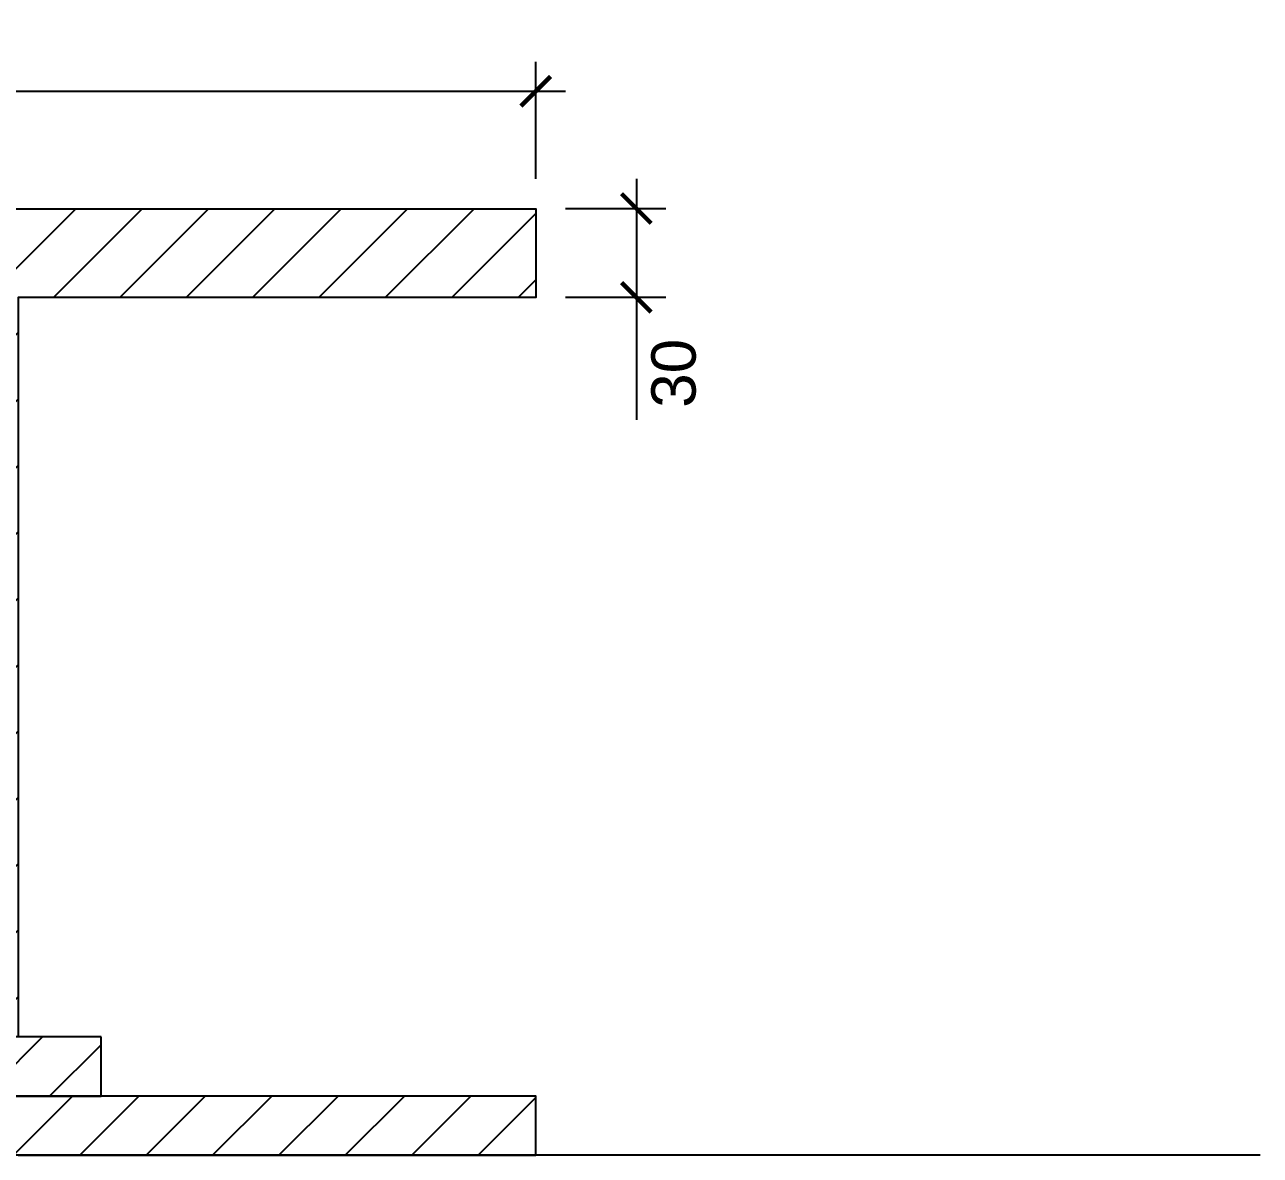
# Model space of a CAD drawing. Header units: centimetres. Extents: x -3096 to 17897, y -3131 to 15798.
# Drawn here: x 17475.3 to 17893.1, y 2113.8 to 2496 of the extents above; entities that cross this region are included whole.
import ezdxf

# ---------------------------------------------------------------- set-up
doc = ezdxf.new("R2010")
doc.units = ezdxf.units.CM
doc.layers.add('A-ANNO SYMB', color=3, linetype='Continuous', lineweight=13)
doc.styles.get("Standard").update_dxf_attribs({"font": 'arial.ttf'})
doc.dimstyles.new('1_100', dxfattribs={"dimtxt": 15, "dimasz": 10, "dimexe": 10, "dimexo": 10, "dimgap": 5, "dimtad": 2, "dimdec": 0, "dimtxsty": 'Standard', "dimblk": 'ARCHTICK', "dimcen": 2.5, "dimdle": 10, "dimadec": 0, "dimazin": 0, "dimtfac": 1, "dimtdec": 0, "dimtmove": 0, "dimatfit": 3, "dimldrblk": 'ARCHTICK', "dimfxl": 1, "dimarcsym": 0})

# ---------------------------------------------------------------- blocks, each defined once
blk = doc.blocks.new('_ArchTick')
at = {"color": 0, "linetype": 'ByBlock', "const_width": 0.15}
blk.add_lwpolyline([(-0.5, -0.5), (0.5, 0.5)], dxfattribs=at)
blk = doc.blocks.new('*D67')
at = {"layer": 'A-ANNO SYMB', "color": 0, "lineweight": -2, "transparency": 16777216}
for p, q in [((17682.09, 2443.85), (17682.09, 2403.85)), ((17658.08, 2433.85), (17692.09, 2433.85)), ((17658.08, 2403.85), (17692.09, 2403.85)), ((17682.09, 2403.85), (17682.09, 2362.42))]:
    blk.add_line(p, q, dxfattribs=at)
at = {"layer": 'Defpoints', "color": 0, "transparency": 16777216}
for p in [(17648.08, 2433.85), (17648.08, 2403.85), (17682.09, 2403.85)]:
    blk.add_point(p, dxfattribs=at)
at = {"layer": 'A-ANNO SYMB', "color": 0, "lineweight": -2, "transparency": 16777216, "xscale": 10, "yscale": 10, "zscale": 10}
for p, rotation in [((17682.09, 2433.85), 90), ((17682.09, 2403.85), 270)]:
    blk.add_blockref('_ArchTick', p, dxfattribs=dict(at, rotation=rotation))
at = {"layer": 'A-ANNO SYMB', "color": 0, "transparency": 16777216, "insert": (17694.75, 2378.14), "char_height": 15, "attachment_point": 5, "rotation": 90}
blk.add_mtext('30', dxfattribs=at)
blk = doc.blocks.new('*D73')
at = {"layer": 'A-ANNO SYMB', "color": 0, "lineweight": -2, "transparency": 16777216}
for p, q in [((16693.07, 2443.85), (16693.07, 2483.48)), ((17648.08, 2443.85), (17648.08, 2483.48)), ((16683.07, 2473.48), (17658.08, 2473.48))]:
    blk.add_line(p, q, dxfattribs=at)
at = {"layer": 'Defpoints', "color": 0, "transparency": 16777216}
for p in [(17648.08, 2473.48), (16693.07, 2433.85), (17648.08, 2433.85)]:
    blk.add_point(p, dxfattribs=at)
at = {"layer": 'A-ANNO SYMB', "color": 0, "lineweight": -2, "transparency": 16777216, "xscale": 10, "yscale": 10, "zscale": 10, "rotation": 180}
blk.add_blockref('_ArchTick', (16693.07, 2473.48), dxfattribs=at)
at = {"layer": 'A-ANNO SYMB', "color": 0, "lineweight": -2, "transparency": 16777216, "xscale": 10, "yscale": 10, "zscale": 10}
blk.add_blockref('_ArchTick', (17648.08, 2473.48), dxfattribs=at)
at = {"layer": 'A-ANNO SYMB', "color": 0, "transparency": 16777216, "insert": (17170.57, 2486.14), "char_height": 15, "attachment_point": 5}
blk.add_mtext('955', dxfattribs=at)

msp = doc.modelspace()

# ---------------------------------------------------------------- hatches: boundary and pattern name
at = {"transparency": 33554508}
h = msp.add_hatch(dxfattribs=at)
h.set_pattern_fill('ANSI31', color=256, scale=5)
h.set_pattern_definition([(45, (13825.56, 2269.15), (-11.22532, 11.22532), [])])
h.paths.add_polyline_path([(16693.06, 2433.79), (16693.06, 2403.79), (17473.06, 2403.79), (17648.07, 2403.79), (17648.07, 2433.79)])
h.paths.add_polyline_path([(17013.06, 2403.79), (17013.06, 2153.79), (17028.06, 2153.79), (17028.06, 2403.79)])
h.paths.add_polyline_path([(17098.06, 2403.79), (17068.06, 2403.79), (17068.06, 2153.79), (17098.06, 2153.79)])
h.paths.add_polyline_path([(17228.06, 2153.79), (17243.06, 2153.79), (17243.06, 2403.79), (17228.06, 2403.79)])
h.paths.add_polyline_path([(17443.06, 2153.79), (17473.06, 2153.79), (17473.06, 2403.79), (17443.06, 2403.79)])
h = msp.add_hatch(dxfattribs=at)
h.set_pattern_fill('ANSI31', color=256, scale=5)
h.set_pattern_definition([(45, (10118.907, 0), (-11.22532, 11.22532), [])])
h.paths.add_polyline_path([(16693.06, 2153.79), (16693.06, 2133.79), (17501.09, 2133.79), (17501.09, 2153.79)])
h = msp.add_hatch(dxfattribs=at)
h.set_pattern_fill('ANSI31', color=256, scale=5)
h.set_pattern_definition([(45, (11275.817, 1328.791), (-11.22532, 11.22532), [])])
h.paths.add_polyline_path([(17648.06, 2133.79), (16693.06, 2133.79), (16693.06, 2113.79), (17648.06, 2113.79)])

# ---------------------------------------------------------------- linework, layer by layer
msp.add_line((17893.06, 2113.79), (16033.06, 2113.79))
for points in [[(17473.06, 2153.79), (16693.06, 2153.79), (16693.06, 2433.79), (17648.07, 2433.79), (17648.07, 2403.79), (17473.06, 2403.79), (17473.06, 2153.79)], [(17473.06, 2113.79), (17648.06, 2113.79), (17648.06, 2133.79), (16693.06, 2133.79)]]:
    msp.add_lwpolyline(points)
msp.add_lwpolyline([(17501.09, 2153.79), (16693.06, 2153.79), (16693.06, 2133.79), (17501.09, 2133.79)], close=True)

# ---------------------------------------------------------------- dimensions: what is measured, and where the dimension line sits
at = {"layer": 'A-ANNO SYMB'}
dim = msp.add_linear_dim(base=(17648.08, 2473.48), p1=(16693.07, 2433.85), p2=(17648.08, 2433.85), dimstyle='1_100', dxfattribs=at)
dim.commit()
dim.dimension.update_dxf_attribs({"geometry": '*D73', "text_midpoint": (17170.57, 2486.14)})
dim = msp.add_linear_dim(base=(17682.09, 2403.85), p1=(17648.08, 2433.85), p2=(17648.08, 2403.85), angle=90, dimstyle='1_100', dxfattribs=at)
dim.commit()
dim.dimension.update_dxf_attribs({"geometry": '*D67', "text_midpoint": (17694.75, 2378.14)})

doc.saveas('drawing.dxf')
